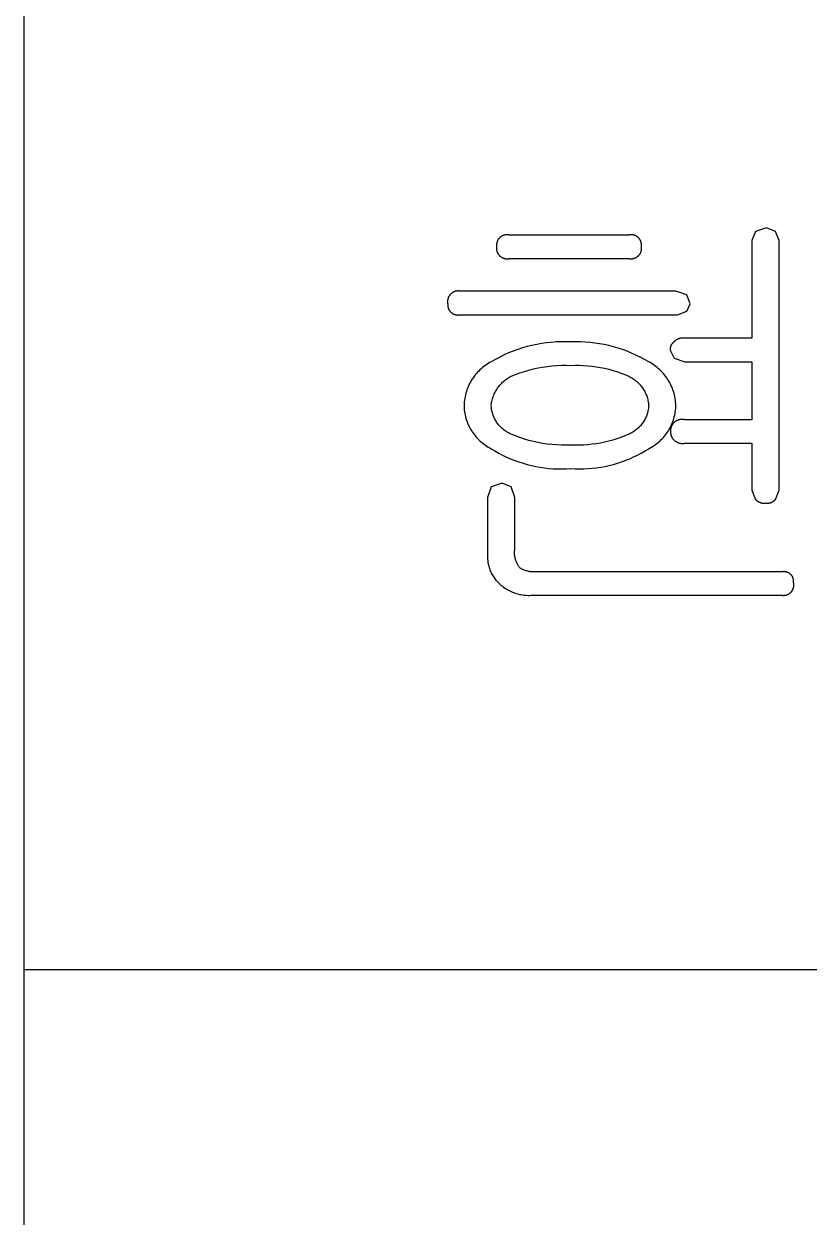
# Model space of a CAD drawing. Header units: millimetres. Extents: x 3033 to 5773, y 123 to 1487.
# Drawn here: x 5394.39 to 5416.75, y 192.02 to 226 of the extents above; entities that cross this region are included whole.
import ezdxf

# ---------------------------------------------------------------- set-up
doc = ezdxf.new("R2010")
doc.units = ezdxf.units.MM
doc.header["$MEASUREMENT"] = 0
doc.layers.add('____', color=5, linetype='Continuous')
doc.layers.add('TEX', color=70, linetype='Continuous')

msp = doc.modelspace()

# ---------------------------------------------------------------- linework, layer by layer
at = {"layer": '____'}
msp.add_line((5394.391, 386.563), (5394.391, 124.063), dxfattribs=at)
at = {"layer": 'TEX'}
for p, q in [((5415.531, 220.191), (5415.222, 220.088)), ((5415.789, 220.088), (5415.531, 220.191)), ((5407.885, 219.841), (5407.881, 219.832)), ((5407.89, 219.85), (5407.885, 219.841)), ((5407.896, 219.859), (5407.89, 219.85)), ((5407.901, 219.867), (5407.896, 219.859)), ((5407.907, 219.875), (5407.901, 219.867)), ((5407.913, 219.883), (5407.907, 219.875)), ((5407.92, 219.891), (5407.913, 219.883)), ((5407.926, 219.899), (5407.92, 219.891)), ((5407.933, 219.906), (5407.926, 219.899)), ((5407.94, 219.913), (5407.933, 219.906)), ((5407.948, 219.92), (5407.94, 219.913)), ((5407.955, 219.926), (5407.948, 219.92)), ((5407.963, 219.933), (5407.955, 219.926)), ((5407.971, 219.939), (5407.963, 219.933)), ((5407.98, 219.945), (5407.971, 219.939)), ((5407.988, 219.95), (5407.98, 219.945)), ((5407.997, 219.955), (5407.988, 219.95)), ((5408.006, 219.96), (5407.997, 219.955)), ((5408.015, 219.965), (5408.006, 219.96)), ((5408.024, 219.969), (5408.015, 219.965)), ((5408.033, 219.973), (5408.024, 219.969)), ((5408.043, 219.976), (5408.033, 219.973)), ((5408.052, 219.979), (5408.043, 219.976)), ((5408.062, 219.982), (5408.052, 219.979)), ((5408.072, 219.985), (5408.062, 219.982)), ((5408.082, 219.987), (5408.072, 219.985)), ((5408.092, 219.989), (5408.082, 219.987)), ((5408.102, 219.991), (5408.092, 219.989)), ((5408.112, 219.992), (5408.102, 219.991)), ((5408.122, 219.993), (5408.112, 219.992)), ((5408.132, 219.993), (5408.122, 219.993)), ((5408.142, 219.993), (5408.132, 219.993)), ((5408.152, 219.993), (5408.142, 219.993)), ((5408.162, 219.993), (5408.152, 219.993)), ((5408.172, 219.992), (5408.162, 219.993)), ((5408.182, 219.991), (5408.172, 219.992)), ((5408.192, 219.989), (5408.182, 219.991)), ((5408.202, 219.987), (5408.192, 219.989)), ((5408.212, 219.985), (5408.202, 219.987)), ((5411.614, 219.985), (5408.212, 219.985)), ((5411.624, 219.987), (5411.614, 219.985)), ((5411.634, 219.989), (5411.624, 219.987)), ((5411.644, 219.991), (5411.634, 219.989)), ((5411.654, 219.992), (5411.644, 219.991)), ((5411.664, 219.993), (5411.654, 219.992)), ((5411.674, 219.993), (5411.664, 219.993)), ((5411.684, 219.993), (5411.674, 219.993)), ((5411.694, 219.993), (5411.684, 219.993)), ((5411.704, 219.993), (5411.694, 219.993)), ((5411.714, 219.992), (5411.704, 219.993)), ((5411.724, 219.991), (5411.714, 219.992)), ((5411.734, 219.989), (5411.724, 219.991)), ((5411.744, 219.987), (5411.734, 219.989)), ((5411.754, 219.985), (5411.744, 219.987)), ((5411.764, 219.982), (5411.754, 219.985)), ((5411.773, 219.979), (5411.764, 219.982)), ((5411.783, 219.976), (5411.773, 219.979)), ((5411.792, 219.973), (5411.783, 219.976)), ((5411.802, 219.969), (5411.792, 219.973)), ((5411.811, 219.965), (5411.802, 219.969)), ((5411.82, 219.96), (5411.811, 219.965)), ((5411.829, 219.955), (5411.82, 219.96)), ((5411.837, 219.95), (5411.829, 219.955)), ((5411.846, 219.945), (5411.837, 219.95)), ((5411.854, 219.939), (5411.846, 219.945)), ((5411.862, 219.933), (5411.854, 219.939)), ((5411.87, 219.926), (5411.862, 219.933)), ((5411.878, 219.92), (5411.87, 219.926)), ((5411.885, 219.913), (5411.878, 219.92)), ((5411.892, 219.906), (5411.885, 219.913)), ((5411.899, 219.899), (5411.892, 219.906)), ((5411.906, 219.891), (5411.899, 219.899)), ((5411.912, 219.883), (5411.906, 219.891)), ((5411.919, 219.875), (5411.912, 219.883)), ((5411.924, 219.867), (5411.919, 219.875)), ((5411.93, 219.859), (5411.924, 219.867)), ((5411.935, 219.85), (5411.93, 219.859)), ((5411.94, 219.841), (5411.935, 219.85)), ((5411.945, 219.832), (5411.94, 219.841)), ((5415.222, 220.088), (5415.119, 219.83)), ((5415.892, 219.83), (5415.789, 220.088)), ((5407.846, 219.644), (5407.845, 219.634)), ((5407.845, 219.634), (5407.845, 219.623)), ((5407.845, 219.623), (5407.845, 219.612)), ((5407.845, 219.612), (5407.845, 219.602)), ((5407.845, 219.602), (5407.846, 219.591)), ((5407.847, 219.655), (5407.846, 219.644)), ((5407.846, 219.591), (5407.847, 219.581)), ((5407.849, 219.665), (5407.847, 219.655)), ((5407.847, 219.581), (5407.848, 219.57)), ((5407.848, 219.57), (5407.85, 219.56)), ((5407.851, 219.676), (5407.849, 219.665)), ((5407.851, 219.726), (5407.85, 219.716)), ((5407.85, 219.716), (5407.85, 219.706)), ((5407.85, 219.706), (5407.85, 219.696)), ((5407.85, 219.696), (5407.85, 219.686)), ((5407.85, 219.686), (5407.851, 219.676)), ((5407.85, 219.56), (5407.852, 219.55)), ((5407.852, 219.736), (5407.851, 219.726)), ((5407.853, 219.746), (5407.852, 219.736)), ((5407.852, 219.55), (5407.854, 219.539)), ((5407.855, 219.756), (5407.853, 219.746)), ((5407.854, 219.539), (5407.857, 219.529)), ((5407.857, 219.766), (5407.855, 219.756)), ((5407.859, 219.776), (5407.857, 219.766)), ((5407.857, 219.529), (5407.86, 219.519)), ((5407.862, 219.785), (5407.859, 219.776)), ((5407.86, 219.519), (5407.864, 219.509)), ((5407.865, 219.795), (5407.862, 219.785)), ((5407.864, 219.509), (5407.868, 219.499)), ((5407.868, 219.805), (5407.865, 219.795)), ((5407.872, 219.814), (5407.868, 219.805)), ((5407.876, 219.823), (5407.872, 219.814)), ((5407.881, 219.832), (5407.876, 219.823)), ((5411.949, 219.823), (5411.945, 219.832)), ((5411.953, 219.814), (5411.949, 219.823)), ((5411.957, 219.805), (5411.953, 219.814)), ((5411.961, 219.795), (5411.957, 219.805)), ((5411.958, 219.499), (5411.962, 219.509)), ((5411.964, 219.785), (5411.961, 219.795)), ((5411.962, 219.509), (5411.965, 219.519)), ((5411.966, 219.776), (5411.964, 219.785)), ((5411.965, 219.519), (5411.968, 219.529)), ((5411.969, 219.766), (5411.966, 219.776)), ((5411.968, 219.529), (5411.971, 219.539)), ((5411.971, 219.756), (5411.969, 219.766)), ((5411.972, 219.746), (5411.971, 219.756)), ((5411.971, 219.539), (5411.974, 219.55)), ((5411.974, 219.736), (5411.972, 219.746)), ((5411.975, 219.726), (5411.974, 219.736)), ((5411.974, 219.55), (5411.976, 219.56)), ((5411.975, 219.716), (5411.975, 219.726)), ((5411.976, 219.706), (5411.975, 219.716)), ((5411.975, 219.686), (5411.976, 219.696)), ((5411.975, 219.676), (5411.975, 219.686)), ((5411.977, 219.665), (5411.975, 219.676)), ((5411.976, 219.696), (5411.976, 219.706)), ((5411.976, 219.56), (5411.977, 219.57)), ((5411.978, 219.655), (5411.977, 219.665)), ((5411.977, 219.57), (5411.979, 219.581)), ((5411.979, 219.644), (5411.978, 219.655)), ((5411.98, 219.634), (5411.979, 219.644)), ((5411.979, 219.581), (5411.98, 219.591)), ((5411.981, 219.623), (5411.98, 219.634)), ((5411.98, 219.602), (5411.981, 219.612)), ((5411.98, 219.591), (5411.98, 219.602)), ((5411.981, 219.612), (5411.981, 219.623)), ((5415.119, 219.83), (5415.119, 217.047)), ((5415.892, 212.717), (5415.892, 219.83)), ((5407.868, 219.499), (5407.872, 219.489)), ((5407.872, 219.489), (5407.876, 219.48)), ((5407.876, 219.48), (5407.881, 219.47)), ((5407.881, 219.47), (5407.886, 219.461)), ((5407.886, 219.461), (5407.892, 219.452)), ((5407.892, 219.452), (5407.898, 219.443)), ((5407.898, 219.443), (5407.904, 219.435)), ((5407.904, 219.435), (5407.91, 219.426)), ((5407.91, 219.426), (5407.917, 219.418)), ((5407.917, 219.418), (5407.924, 219.41)), ((5407.924, 219.41), (5407.931, 219.402)), ((5407.931, 219.402), (5407.938, 219.395)), ((5407.938, 219.395), (5407.946, 219.388)), ((5407.946, 219.388), (5407.954, 219.381)), ((5407.954, 219.381), (5407.962, 219.374)), ((5407.962, 219.374), (5407.971, 219.368)), ((5407.971, 219.368), (5407.979, 219.361)), ((5407.979, 219.361), (5407.988, 219.356)), ((5407.988, 219.356), (5407.997, 219.35)), ((5407.997, 219.35), (5408.007, 219.345)), ((5408.007, 219.345), (5408.016, 219.34)), ((5408.016, 219.34), (5408.026, 219.336)), ((5408.026, 219.336), (5408.035, 219.332)), ((5408.035, 219.332), (5408.045, 219.328)), ((5408.045, 219.328), (5408.055, 219.324)), ((5408.055, 219.324), (5408.065, 219.321)), ((5408.065, 219.321), (5408.075, 219.318)), ((5408.075, 219.318), (5408.086, 219.316)), ((5408.086, 219.316), (5408.096, 219.314)), ((5408.096, 219.314), (5408.107, 219.312)), ((5408.107, 219.312), (5408.117, 219.311)), ((5408.117, 219.311), (5408.128, 219.31)), ((5408.128, 219.31), (5408.138, 219.309)), ((5408.138, 219.309), (5408.149, 219.309)), ((5408.149, 219.309), (5408.159, 219.309)), ((5408.159, 219.309), (5408.17, 219.309)), ((5408.17, 219.309), (5408.18, 219.31)), ((5408.18, 219.31), (5408.191, 219.311)), ((5408.191, 219.311), (5408.201, 219.313)), ((5408.201, 219.313), (5408.212, 219.315)), ((5408.212, 219.315), (5411.614, 219.315)), ((5411.614, 219.315), (5411.624, 219.313)), ((5411.624, 219.313), (5411.635, 219.311)), ((5411.635, 219.311), (5411.645, 219.31)), ((5411.645, 219.31), (5411.656, 219.309)), ((5411.656, 219.309), (5411.666, 219.309)), ((5411.666, 219.309), (5411.677, 219.309)), ((5411.677, 219.309), (5411.687, 219.309)), ((5411.687, 219.309), (5411.698, 219.31)), ((5411.698, 219.31), (5411.709, 219.311)), ((5411.709, 219.311), (5411.719, 219.312)), ((5411.719, 219.312), (5411.729, 219.314)), ((5411.729, 219.314), (5411.74, 219.316)), ((5411.74, 219.316), (5411.75, 219.318)), ((5411.75, 219.318), (5411.76, 219.321)), ((5411.76, 219.321), (5411.77, 219.324)), ((5411.77, 219.324), (5411.78, 219.328)), ((5411.78, 219.328), (5411.79, 219.332)), ((5411.79, 219.332), (5411.8, 219.336)), ((5411.8, 219.336), (5411.81, 219.34)), ((5411.81, 219.34), (5411.819, 219.345)), ((5411.819, 219.345), (5411.828, 219.35)), ((5411.828, 219.35), (5411.837, 219.356)), ((5411.837, 219.356), (5411.846, 219.361)), ((5411.846, 219.361), (5411.855, 219.368)), ((5411.855, 219.368), (5411.863, 219.374)), ((5411.863, 219.374), (5411.871, 219.381)), ((5411.871, 219.381), (5411.879, 219.388)), ((5411.879, 219.388), (5411.887, 219.395)), ((5411.887, 219.395), (5411.895, 219.402)), ((5411.895, 219.402), (5411.902, 219.41)), ((5411.902, 219.41), (5411.909, 219.418)), ((5411.909, 219.418), (5411.915, 219.426)), ((5411.915, 219.426), (5411.922, 219.435)), ((5411.922, 219.435), (5411.928, 219.443)), ((5411.928, 219.443), (5411.934, 219.452)), ((5411.934, 219.452), (5411.939, 219.461)), ((5411.939, 219.461), (5411.944, 219.47)), ((5411.944, 219.47), (5411.949, 219.48)), ((5411.949, 219.48), (5411.954, 219.489)), ((5411.954, 219.489), (5411.958, 219.499)), ((5406.46, 218.152), (5406.458, 218.142)), ((5406.463, 218.162), (5406.46, 218.152)), ((5406.466, 218.173), (5406.463, 218.162)), ((5406.469, 218.183), (5406.466, 218.173)), ((5406.472, 218.193), (5406.469, 218.183)), ((5406.476, 218.203), (5406.472, 218.193)), ((5406.48, 218.212), (5406.476, 218.203)), ((5406.485, 218.222), (5406.48, 218.212)), ((5406.49, 218.231), (5406.485, 218.222)), ((5406.495, 218.24), (5406.49, 218.231)), ((5406.5, 218.249), (5406.495, 218.24)), ((5406.506, 218.258), (5406.5, 218.249)), ((5406.512, 218.267), (5406.506, 218.258)), ((5406.518, 218.275), (5406.512, 218.267)), ((5406.525, 218.284), (5406.518, 218.275)), ((5406.532, 218.292), (5406.525, 218.284)), ((5406.539, 218.299), (5406.532, 218.292)), ((5406.547, 218.307), (5406.539, 218.299)), ((5406.554, 218.314), (5406.547, 218.307)), ((5406.562, 218.321), (5406.554, 218.314)), ((5406.571, 218.328), (5406.562, 218.321)), ((5406.579, 218.334), (5406.571, 218.328)), ((5406.588, 218.34), (5406.579, 218.334)), ((5406.597, 218.346), (5406.588, 218.34)), ((5406.606, 218.351), (5406.597, 218.346)), ((5406.615, 218.357), (5406.606, 218.351)), ((5406.624, 218.361), (5406.615, 218.357)), ((5406.634, 218.366), (5406.624, 218.361)), ((5406.644, 218.37), (5406.634, 218.366)), ((5406.653, 218.374), (5406.644, 218.37)), ((5406.663, 218.377), (5406.653, 218.374)), ((5406.674, 218.381), (5406.663, 218.377)), ((5406.684, 218.383), (5406.674, 218.381)), ((5406.694, 218.386), (5406.684, 218.383)), ((5406.704, 218.388), (5406.694, 218.386)), ((5406.715, 218.39), (5406.704, 218.388)), ((5406.725, 218.391), (5406.715, 218.39)), ((5406.736, 218.392), (5406.725, 218.391)), ((5406.746, 218.393), (5406.736, 218.392)), ((5406.757, 218.393), (5406.746, 218.393)), ((5406.768, 218.393), (5406.757, 218.393)), ((5406.778, 218.392), (5406.768, 218.393)), ((5406.789, 218.392), (5406.778, 218.392)), ((5406.799, 218.39), (5406.789, 218.392)), ((5406.81, 218.389), (5406.799, 218.39)), ((5406.82, 218.387), (5406.81, 218.389)), ((5412.954, 218.387), (5406.82, 218.387)), ((5413.263, 218.284), (5412.954, 218.387)), ((5413.366, 218.026), (5413.263, 218.284)), ((5406.454, 218.11), (5406.453, 218.1)), ((5406.453, 218.1), (5406.453, 218.089)), ((5406.453, 218.089), (5406.453, 218.079)), ((5406.453, 218.079), (5406.454, 218.068)), ((5406.455, 218.121), (5406.454, 218.11)), ((5406.454, 218.068), (5406.455, 218.057)), ((5406.456, 218.131), (5406.455, 218.121)), ((5406.455, 218.057), (5406.456, 218.047)), ((5406.458, 218.142), (5406.456, 218.131)), ((5406.456, 218.047), (5406.457, 218.036)), ((5406.457, 218.036), (5406.459, 218.026)), ((5406.459, 218.026), (5406.458, 218.016)), ((5406.458, 218.016), (5406.458, 218.006)), ((5406.458, 218.006), (5406.458, 217.996)), ((5406.458, 217.996), (5406.458, 217.986)), ((5406.458, 217.986), (5406.459, 217.976)), ((5406.459, 217.976), (5406.46, 217.966)), ((5406.46, 217.966), (5406.461, 217.956)), ((5406.461, 217.956), (5406.463, 217.946)), ((5406.463, 217.946), (5406.465, 217.936)), ((5406.465, 217.936), (5406.468, 217.926)), ((5406.468, 217.926), (5406.47, 217.916)), ((5406.47, 217.916), (5406.473, 217.907)), ((5406.473, 217.907), (5406.477, 217.897)), ((5406.477, 217.897), (5406.48, 217.888)), ((5406.48, 217.888), (5406.484, 217.878)), ((5406.484, 217.878), (5406.489, 217.869)), ((5406.489, 217.869), (5406.494, 217.86)), ((5406.494, 217.86), (5406.499, 217.852)), ((5406.499, 217.852), (5406.504, 217.843)), ((5406.504, 217.843), (5406.509, 217.835)), ((5406.509, 217.835), (5406.515, 217.826)), ((5406.515, 217.826), (5406.521, 217.818)), ((5406.521, 217.818), (5406.528, 217.811)), ((5406.528, 217.811), (5406.534, 217.803)), ((5406.534, 217.803), (5406.541, 217.796)), ((5413.006, 217.717), (5413.263, 217.82)), ((5413.263, 217.82), (5413.366, 218.026)), ((5406.541, 217.796), (5406.549, 217.789)), ((5406.549, 217.789), (5406.556, 217.782)), ((5406.556, 217.782), (5406.564, 217.775)), ((5406.564, 217.775), (5406.572, 217.769)), ((5406.572, 217.769), (5406.58, 217.763)), ((5406.58, 217.763), (5406.588, 217.757)), ((5406.588, 217.757), (5406.597, 217.752)), ((5406.597, 217.752), (5406.605, 217.746)), ((5406.605, 217.746), (5406.614, 217.742)), ((5406.614, 217.742), (5406.623, 217.737)), ((5406.623, 217.737), (5406.632, 217.733)), ((5406.632, 217.733), (5406.642, 217.729)), ((5406.642, 217.729), (5406.651, 217.725)), ((5406.651, 217.725), (5406.661, 217.722)), ((5406.661, 217.722), (5406.67, 217.719)), ((5406.67, 217.719), (5406.68, 217.717)), ((5406.68, 217.717), (5406.69, 217.714)), ((5406.69, 217.714), (5406.7, 217.712)), ((5406.7, 217.712), (5406.71, 217.711)), ((5406.71, 217.711), (5406.72, 217.71)), ((5406.72, 217.71), (5406.73, 217.709)), ((5406.73, 217.709), (5406.74, 217.708)), ((5406.74, 217.708), (5406.75, 217.708)), ((5406.75, 217.708), (5406.76, 217.708)), ((5406.76, 217.708), (5406.77, 217.709)), ((5406.77, 217.709), (5406.78, 217.71)), ((5406.78, 217.71), (5406.79, 217.711)), ((5406.79, 217.711), (5406.8, 217.713)), ((5406.8, 217.713), (5406.81, 217.715)), ((5406.81, 217.715), (5406.82, 217.717)), ((5406.82, 217.717), (5413.006, 217.717)), ((5408.721, 216.808), (5408.587, 216.77)), ((5408.857, 216.842), (5408.721, 216.808)), ((5408.993, 216.871), (5408.857, 216.842)), ((5409.13, 216.896), (5408.993, 216.871)), ((5409.268, 216.915), (5409.13, 216.896)), ((5409.407, 216.93), (5409.268, 216.915)), ((5409.546, 216.941), (5409.407, 216.93)), ((5409.685, 216.947), (5409.546, 216.941)), ((5409.825, 216.947), (5409.685, 216.947)), ((5409.964, 216.944), (5409.825, 216.947)), ((5410.101, 216.946), (5409.964, 216.944)), ((5410.237, 216.945), (5410.101, 216.946)), ((5410.374, 216.938), (5410.237, 216.945)), ((5410.51, 216.927), (5410.374, 216.938)), ((5410.645, 216.911), (5410.51, 216.927)), ((5410.78, 216.891), (5410.645, 216.911)), ((5410.914, 216.866), (5410.78, 216.891)), ((5411.047, 216.837), (5410.914, 216.866)), ((5411.18, 216.803), (5411.047, 216.837)), ((5411.311, 216.765), (5411.18, 216.803)), ((5412.798, 216.786), (5412.796, 216.778)), ((5412.8, 216.795), (5412.798, 216.786)), ((5412.802, 216.803), (5412.8, 216.795)), ((5412.804, 216.811), (5412.802, 216.803)), ((5412.807, 216.819), (5412.804, 216.811)), ((5412.809, 216.827), (5412.807, 216.819)), ((5412.813, 216.835), (5412.809, 216.827)), ((5412.816, 216.842), (5412.813, 216.835)), ((5412.82, 216.85), (5412.816, 216.842)), ((5412.824, 216.857), (5412.82, 216.85)), ((5412.828, 216.865), (5412.824, 216.857)), ((5412.832, 216.872), (5412.828, 216.865)), ((5412.837, 216.879), (5412.832, 216.872)), ((5412.842, 216.886), (5412.837, 216.879)), ((5412.847, 216.892), (5412.842, 216.886)), ((5412.852, 216.899), (5412.847, 216.892)), ((5412.858, 216.905), (5412.852, 216.899)), ((5412.864, 216.911), (5412.858, 216.905)), ((5412.87, 216.917), (5412.864, 216.911)), ((5412.876, 216.923), (5412.87, 216.917)), ((5412.882, 216.928), (5412.876, 216.923)), ((5412.889, 216.934), (5412.882, 216.928)), ((5412.896, 216.939), (5412.889, 216.934)), ((5412.902, 216.944), (5412.896, 216.939)), ((5412.909, 216.951), (5412.902, 216.944)), ((5412.916, 216.959), (5412.909, 216.951)), ((5412.924, 216.966), (5412.916, 216.959)), ((5412.932, 216.973), (5412.924, 216.966)), ((5412.939, 216.979), (5412.932, 216.973)), ((5412.947, 216.986), (5412.939, 216.979)), ((5412.956, 216.992), (5412.947, 216.986)), ((5412.964, 216.998), (5412.956, 216.992)), ((5412.973, 217.003), (5412.964, 216.998)), ((5412.982, 217.009), (5412.973, 217.003)), ((5412.991, 217.013), (5412.982, 217.009)), ((5413, 217.018), (5412.991, 217.013)), ((5413.009, 217.022), (5413, 217.018)), ((5413.019, 217.026), (5413.009, 217.022)), ((5413.028, 217.03), (5413.019, 217.026)), ((5413.038, 217.033), (5413.028, 217.03)), ((5413.048, 217.036), (5413.038, 217.033)), ((5413.058, 217.039), (5413.048, 217.036)), ((5413.068, 217.041), (5413.058, 217.039)), ((5413.078, 217.043), (5413.068, 217.041)), ((5413.088, 217.045), (5413.078, 217.043)), ((5413.099, 217.046), (5413.088, 217.045)), ((5413.109, 217.047), (5413.099, 217.046)), ((5413.119, 217.048), (5413.109, 217.047)), ((5413.129, 217.048), (5413.119, 217.048)), ((5413.14, 217.048), (5413.129, 217.048)), ((5413.15, 217.047), (5413.14, 217.048)), ((5413.16, 217.047), (5413.15, 217.047)), ((5415.119, 217.047), (5413.16, 217.047)), ((5407.817, 216.446), (5407.696, 216.377)), ((5407.941, 216.51), (5407.817, 216.446)), ((5408.067, 216.571), (5407.941, 216.51)), ((5408.194, 216.627), (5408.067, 216.571)), ((5408.324, 216.679), (5408.194, 216.627)), ((5408.455, 216.727), (5408.324, 216.679)), ((5408.587, 216.77), (5408.455, 216.727)), ((5411.44, 216.722), (5411.311, 216.765)), ((5411.568, 216.675), (5411.44, 216.722)), ((5411.695, 216.624), (5411.568, 216.675)), ((5411.819, 216.568), (5411.695, 216.624)), ((5411.942, 216.508), (5411.819, 216.568)), ((5412.063, 216.445), (5411.942, 216.508)), ((5412.181, 216.377), (5412.063, 216.445)), ((5412.794, 216.753), (5412.793, 216.744)), ((5412.793, 216.744), (5412.793, 216.736)), ((5412.793, 216.736), (5412.794, 216.728)), ((5412.795, 216.77), (5412.794, 216.761)), ((5412.794, 216.761), (5412.794, 216.753)), ((5412.794, 216.728), (5412.794, 216.719)), ((5412.794, 216.719), (5412.795, 216.711)), ((5412.796, 216.778), (5412.795, 216.77)), ((5412.795, 216.711), (5412.796, 216.702)), ((5412.796, 216.702), (5412.798, 216.694)), ((5412.798, 216.694), (5412.799, 216.686)), ((5412.799, 216.686), (5412.902, 216.48)), ((5412.902, 216.48), (5413.212, 216.377)), ((5407.342, 216.113), (5407.308, 216.077)), ((5407.377, 216.147), (5407.342, 216.113)), ((5407.413, 216.18), (5407.377, 216.147)), ((5407.451, 216.212), (5407.413, 216.18)), ((5407.489, 216.243), (5407.451, 216.212)), ((5407.529, 216.273), (5407.489, 216.243)), ((5407.569, 216.301), (5407.529, 216.273)), ((5407.611, 216.327), (5407.569, 216.301)), ((5407.653, 216.353), (5407.611, 216.327)), ((5407.696, 216.377), (5407.653, 216.353)), ((5408.513, 216.061), (5408.641, 216.104)), ((5408.641, 216.104), (5408.769, 216.141)), ((5408.769, 216.141), (5408.899, 216.174)), ((5408.899, 216.174), (5409.03, 216.203)), ((5409.03, 216.203), (5409.162, 216.227)), ((5409.162, 216.227), (5409.295, 216.246)), ((5409.295, 216.246), (5409.428, 216.261)), ((5409.428, 216.261), (5409.562, 216.271)), ((5409.562, 216.271), (5409.696, 216.277)), ((5409.696, 216.277), (5409.83, 216.277)), ((5409.83, 216.277), (5409.964, 216.273)), ((5409.964, 216.273), (5410.085, 216.277)), ((5410.085, 216.277), (5410.206, 216.277)), ((5410.206, 216.277), (5410.327, 216.273)), ((5410.327, 216.273), (5410.448, 216.265)), ((5410.448, 216.265), (5410.568, 216.253)), ((5410.568, 216.253), (5410.688, 216.236)), ((5410.688, 216.236), (5410.807, 216.216)), ((5410.807, 216.216), (5410.926, 216.192)), ((5410.926, 216.192), (5411.043, 216.163)), ((5411.043, 216.163), (5411.16, 216.131)), ((5411.16, 216.131), (5411.276, 216.095)), ((5412.224, 216.353), (5412.181, 216.377)), ((5412.266, 216.327), (5412.224, 216.353)), ((5412.308, 216.301), (5412.266, 216.327)), ((5412.348, 216.273), (5412.308, 216.301)), ((5412.388, 216.243), (5412.348, 216.273)), ((5412.426, 216.212), (5412.388, 216.243)), ((5412.464, 216.18), (5412.426, 216.212)), ((5412.5, 216.147), (5412.464, 216.18)), ((5412.535, 216.113), (5412.5, 216.147)), ((5412.569, 216.077), (5412.535, 216.113)), ((5413.212, 216.377), (5415.119, 216.377)), ((5415.119, 216.377), (5415.119, 214.727)), ((5407.106, 215.798), (5407.083, 215.755)), ((5407.131, 215.841), (5407.106, 215.798)), ((5407.157, 215.882), (5407.131, 215.841)), ((5407.185, 215.923), (5407.157, 215.882)), ((5407.213, 215.963), (5407.185, 215.923)), ((5407.244, 216.002), (5407.213, 215.963)), ((5407.275, 216.04), (5407.244, 216.002)), ((5407.308, 216.077), (5407.275, 216.04)), ((5407.97, 215.739), (5407.996, 215.766)), ((5407.996, 215.766), (5408.022, 215.792)), ((5408.022, 215.792), (5408.049, 215.817)), ((5408.049, 215.817), (5408.078, 215.841)), ((5408.078, 215.841), (5408.107, 215.864)), ((5408.107, 215.864), (5408.137, 215.886)), ((5408.137, 215.886), (5408.167, 215.907)), ((5408.167, 215.907), (5408.199, 215.927)), ((5408.199, 215.927), (5408.231, 215.946)), ((5408.231, 215.946), (5408.263, 215.964)), ((5408.263, 215.964), (5408.387, 216.015)), ((5408.387, 216.015), (5408.513, 216.061)), ((5411.276, 216.095), (5411.39, 216.055)), ((5411.39, 216.055), (5411.503, 216.012)), ((5411.503, 216.012), (5411.614, 215.964)), ((5411.614, 215.964), (5411.644, 215.949)), ((5411.644, 215.949), (5411.674, 215.933)), ((5411.674, 215.933), (5411.703, 215.916)), ((5411.703, 215.916), (5411.732, 215.898)), ((5411.732, 215.898), (5411.76, 215.879)), ((5411.76, 215.879), (5411.787, 215.859)), ((5411.787, 215.859), (5411.814, 215.838)), ((5411.814, 215.838), (5411.84, 215.817)), ((5411.84, 215.817), (5411.865, 215.794)), ((5411.865, 215.794), (5411.889, 215.771)), ((5411.889, 215.771), (5411.913, 215.746)), ((5412.602, 216.04), (5412.569, 216.077)), ((5412.633, 216.002), (5412.602, 216.04)), ((5412.664, 215.963), (5412.633, 216.002)), ((5412.693, 215.923), (5412.664, 215.963)), ((5412.72, 215.882), (5412.693, 215.923)), ((5412.746, 215.841), (5412.72, 215.882)), ((5412.771, 215.798), (5412.746, 215.841)), ((5412.794, 215.755), (5412.771, 215.798)), ((5406.963, 215.432), (5406.952, 215.384)), ((5406.976, 215.48), (5406.963, 215.432)), ((5406.99, 215.527), (5406.976, 215.48)), ((5407.005, 215.574), (5406.99, 215.527)), ((5407.022, 215.62), (5407.005, 215.574)), ((5407.041, 215.665), (5407.022, 215.62)), ((5407.061, 215.71), (5407.041, 215.665)), ((5407.083, 215.755), (5407.061, 215.71)), ((5407.757, 215.392), (5407.771, 215.426)), ((5407.771, 215.426), (5407.786, 215.461)), ((5407.786, 215.461), (5407.802, 215.494)), ((5407.802, 215.494), (5407.819, 215.527)), ((5407.819, 215.527), (5407.837, 215.559)), ((5407.837, 215.559), (5407.857, 215.591)), ((5407.857, 215.591), (5407.877, 215.622)), ((5407.877, 215.622), (5407.899, 215.652)), ((5407.899, 215.652), (5407.922, 215.682)), ((5407.922, 215.682), (5407.945, 215.711)), ((5407.945, 215.711), (5407.97, 215.739)), ((5411.913, 215.746), (5411.935, 215.721)), ((5411.935, 215.721), (5411.957, 215.696)), ((5411.957, 215.696), (5411.978, 215.669)), ((5411.978, 215.669), (5411.998, 215.642)), ((5411.998, 215.642), (5412.018, 215.614)), ((5412.018, 215.614), (5412.036, 215.585)), ((5412.036, 215.585), (5412.053, 215.556)), ((5412.053, 215.556), (5412.069, 215.527)), ((5412.069, 215.527), (5412.084, 215.497)), ((5412.084, 215.497), (5412.099, 215.466)), ((5412.099, 215.466), (5412.112, 215.435)), ((5412.112, 215.435), (5412.124, 215.403)), ((5412.816, 215.71), (5412.794, 215.755)), ((5412.836, 215.665), (5412.816, 215.71)), ((5412.855, 215.62), (5412.836, 215.665)), ((5412.872, 215.574), (5412.855, 215.62)), ((5412.888, 215.527), (5412.872, 215.574)), ((5412.902, 215.48), (5412.888, 215.527)), ((5412.914, 215.432), (5412.902, 215.48)), ((5412.925, 215.384), (5412.914, 215.432)), ((5406.926, 215.189), (5406.923, 215.139)), ((5406.923, 215.139), (5406.924, 215.092)), ((5406.924, 215.092), (5406.927, 215.044)), ((5406.93, 215.238), (5406.926, 215.189)), ((5406.936, 215.287), (5406.93, 215.238)), ((5406.943, 215.335), (5406.936, 215.287)), ((5406.952, 215.384), (5406.943, 215.335)), ((5407.696, 215.139), (5407.701, 215.176)), ((5407.698, 215.108), (5407.696, 215.139)), ((5407.701, 215.076), (5407.698, 215.108)), ((5407.701, 215.176), (5407.707, 215.213)), ((5407.707, 215.213), (5407.715, 215.249)), ((5407.715, 215.249), (5407.724, 215.286)), ((5407.724, 215.286), (5407.734, 215.321)), ((5407.734, 215.321), (5407.745, 215.357)), ((5407.745, 215.357), (5407.757, 215.392)), ((5412.124, 215.403), (5412.135, 215.371)), ((5412.135, 215.371), (5412.145, 215.339)), ((5412.145, 215.339), (5412.154, 215.306)), ((5412.154, 215.306), (5412.161, 215.273)), ((5412.161, 215.273), (5412.168, 215.24)), ((5412.168, 215.24), (5412.173, 215.207)), ((5412.173, 215.207), (5412.178, 215.173)), ((5412.179, 215.108), (5412.176, 215.076)), ((5412.178, 215.173), (5412.181, 215.139)), ((5412.181, 215.139), (5412.179, 215.108)), ((5412.934, 215.335), (5412.925, 215.384)), ((5412.941, 215.287), (5412.934, 215.335)), ((5412.947, 215.238), (5412.941, 215.287)), ((5412.951, 215.189), (5412.947, 215.238)), ((5412.95, 215.044), (5412.953, 215.092)), ((5412.954, 215.139), (5412.951, 215.189)), ((5412.953, 215.092), (5412.954, 215.139)), ((5406.927, 215.044), (5406.932, 214.996)), ((5406.932, 214.996), (5406.938, 214.948)), ((5406.938, 214.948), (5406.946, 214.901)), ((5406.946, 214.901), (5406.955, 214.854)), ((5406.955, 214.854), (5406.966, 214.807)), ((5406.966, 214.807), (5406.979, 214.761)), ((5406.979, 214.761), (5406.993, 214.715)), ((5407.705, 215.044), (5407.701, 215.076)), ((5407.71, 215.012), (5407.705, 215.044)), ((5407.716, 214.981), (5407.71, 215.012)), ((5407.723, 214.95), (5407.716, 214.981)), ((5407.732, 214.919), (5407.723, 214.95)), ((5407.741, 214.888), (5407.732, 214.919)), ((5407.751, 214.858), (5407.741, 214.888)), ((5407.763, 214.828), (5407.751, 214.858)), ((5407.775, 214.799), (5407.763, 214.828)), ((5407.788, 214.769), (5407.775, 214.799)), ((5407.803, 214.741), (5407.788, 214.769)), ((5412.089, 214.769), (5412.074, 214.741)), ((5412.102, 214.799), (5412.089, 214.769)), ((5412.115, 214.828), (5412.102, 214.799)), ((5412.126, 214.858), (5412.115, 214.828)), ((5412.136, 214.888), (5412.126, 214.858)), ((5412.146, 214.919), (5412.136, 214.888)), ((5412.154, 214.95), (5412.146, 214.919)), ((5412.161, 214.981), (5412.154, 214.95)), ((5412.167, 215.012), (5412.161, 214.981)), ((5412.172, 215.044), (5412.167, 215.012)), ((5412.176, 215.076), (5412.172, 215.044)), ((5412.884, 214.715), (5412.898, 214.761)), ((5412.898, 214.761), (5412.911, 214.807)), ((5412.911, 214.807), (5412.922, 214.854)), ((5412.922, 214.854), (5412.931, 214.901)), ((5412.931, 214.901), (5412.939, 214.948)), ((5412.939, 214.948), (5412.945, 214.996)), ((5412.945, 214.996), (5412.95, 215.044)), ((5406.993, 214.715), (5407.009, 214.67)), ((5407.009, 214.67), (5407.026, 214.625)), ((5407.026, 214.625), (5407.045, 214.581)), ((5407.045, 214.581), (5407.066, 214.538)), ((5407.066, 214.538), (5407.088, 214.495)), ((5407.088, 214.495), (5407.111, 214.453)), ((5407.111, 214.453), (5407.136, 214.412)), ((5407.136, 214.412), (5407.162, 214.372)), ((5407.818, 214.713), (5407.803, 214.741)), ((5407.834, 214.685), (5407.818, 214.713)), ((5407.852, 214.658), (5407.834, 214.685)), ((5407.87, 214.632), (5407.852, 214.658)), ((5407.889, 214.606), (5407.87, 214.632)), ((5407.909, 214.581), (5407.889, 214.606)), ((5407.929, 214.557), (5407.909, 214.581)), ((5407.951, 214.533), (5407.929, 214.557)), ((5407.973, 214.51), (5407.951, 214.533)), ((5407.996, 214.488), (5407.973, 214.51)), ((5408.02, 214.467), (5407.996, 214.488)), ((5408.045, 214.446), (5408.02, 214.467)), ((5408.07, 214.427), (5408.045, 214.446)), ((5408.096, 214.408), (5408.07, 214.427)), ((5408.122, 214.39), (5408.096, 214.408)), ((5411.781, 214.408), (5411.755, 214.39)), ((5411.807, 214.427), (5411.781, 214.408)), ((5411.832, 214.446), (5411.807, 214.427)), ((5411.857, 214.467), (5411.832, 214.446)), ((5411.881, 214.488), (5411.857, 214.467)), ((5411.904, 214.51), (5411.881, 214.488)), ((5411.926, 214.533), (5411.904, 214.51)), ((5411.948, 214.557), (5411.926, 214.533)), ((5411.969, 214.581), (5411.948, 214.557)), ((5411.988, 214.606), (5411.969, 214.581)), ((5412.007, 214.632), (5411.988, 214.606)), ((5412.026, 214.658), (5412.007, 214.632)), ((5412.043, 214.685), (5412.026, 214.658)), ((5412.059, 214.713), (5412.043, 214.685)), ((5412.074, 214.741), (5412.059, 214.713)), ((5412.715, 214.372), (5412.742, 214.412)), ((5412.742, 214.412), (5412.766, 214.453)), ((5412.766, 214.453), (5412.79, 214.495)), ((5412.79, 214.495), (5412.811, 214.538)), ((5412.799, 214.406), (5412.798, 214.394)), ((5412.8, 214.429), (5412.799, 214.418)), ((5412.799, 214.418), (5412.799, 214.406)), ((5412.801, 214.441), (5412.8, 214.429)), ((5412.803, 214.452), (5412.801, 214.441)), ((5412.805, 214.464), (5412.803, 214.452)), ((5412.807, 214.475), (5412.805, 214.464)), ((5412.81, 214.486), (5412.807, 214.475)), ((5412.813, 214.497), (5412.81, 214.486)), ((5412.811, 214.538), (5412.832, 214.581)), ((5412.816, 214.508), (5412.813, 214.497)), ((5412.82, 214.519), (5412.816, 214.508)), ((5412.824, 214.53), (5412.82, 214.519)), ((5412.829, 214.54), (5412.824, 214.53)), ((5412.834, 214.551), (5412.829, 214.54)), ((5412.832, 214.581), (5412.851, 214.625)), ((5412.839, 214.561), (5412.834, 214.551)), ((5412.845, 214.571), (5412.839, 214.561)), ((5412.851, 214.581), (5412.845, 214.571)), ((5412.851, 214.625), (5412.868, 214.67)), ((5412.857, 214.591), (5412.851, 214.581)), ((5412.864, 214.6), (5412.857, 214.591)), ((5412.871, 214.609), (5412.864, 214.6)), ((5412.868, 214.67), (5412.884, 214.715)), ((5412.878, 214.618), (5412.871, 214.609)), ((5412.886, 214.627), (5412.878, 214.618)), ((5412.894, 214.635), (5412.886, 214.627)), ((5412.902, 214.643), (5412.894, 214.635)), ((5412.911, 214.651), (5412.902, 214.643)), ((5412.919, 214.659), (5412.911, 214.651)), ((5412.928, 214.666), (5412.919, 214.659)), ((5412.937, 214.673), (5412.928, 214.666)), ((5412.947, 214.679), (5412.937, 214.673)), ((5412.957, 214.686), (5412.947, 214.679)), ((5412.967, 214.692), (5412.957, 214.686)), ((5412.977, 214.697), (5412.967, 214.692)), ((5412.987, 214.703), (5412.977, 214.697)), ((5412.997, 214.707), (5412.987, 214.703)), ((5413.008, 214.712), (5412.997, 214.707)), ((5413.019, 214.716), (5413.008, 214.712)), ((5413.03, 214.72), (5413.019, 214.716)), ((5413.041, 214.723), (5413.03, 214.72)), ((5413.052, 214.726), (5413.041, 214.723)), ((5413.063, 214.729), (5413.052, 214.726)), ((5413.074, 214.731), (5413.063, 214.729)), ((5413.086, 214.733), (5413.074, 214.731)), ((5413.097, 214.734), (5413.086, 214.733)), ((5413.109, 214.735), (5413.097, 214.734)), ((5413.12, 214.736), (5413.109, 214.735)), ((5413.132, 214.736), (5413.12, 214.736)), ((5413.143, 214.736), (5413.132, 214.736)), ((5413.155, 214.736), (5413.143, 214.736)), ((5413.166, 214.735), (5413.155, 214.736)), ((5413.178, 214.733), (5413.166, 214.735)), ((5413.189, 214.732), (5413.178, 214.733)), ((5413.201, 214.73), (5413.189, 214.732)), ((5413.212, 214.727), (5413.201, 214.73)), ((5415.119, 214.727), (5413.212, 214.727)), ((5407.162, 214.372), (5407.189, 214.333)), ((5407.189, 214.333), (5407.218, 214.294)), ((5407.218, 214.294), (5407.248, 214.257)), ((5407.248, 214.257), (5407.279, 214.221)), ((5407.279, 214.221), (5407.312, 214.185)), ((5407.312, 214.185), (5407.346, 214.151)), ((5407.346, 214.151), (5407.381, 214.118)), ((5407.381, 214.118), (5407.417, 214.087)), ((5407.417, 214.087), (5407.454, 214.056)), ((5408.15, 214.373), (5408.122, 214.39)), ((5408.177, 214.357), (5408.15, 214.373)), ((5408.205, 214.342), (5408.177, 214.357)), ((5408.234, 214.328), (5408.205, 214.342)), ((5408.263, 214.315), (5408.234, 214.328)), ((5408.387, 214.264), (5408.263, 214.315)), ((5408.513, 214.217), (5408.387, 214.264)), ((5408.641, 214.175), (5408.513, 214.217)), ((5408.769, 214.138), (5408.641, 214.175)), ((5408.899, 214.105), (5408.769, 214.138)), ((5409.03, 214.076), (5408.899, 214.105)), ((5409.162, 214.052), (5409.03, 214.076)), ((5410.926, 214.087), (5410.807, 214.063)), ((5411.043, 214.116), (5410.926, 214.087)), ((5411.16, 214.148), (5411.043, 214.116)), ((5411.276, 214.184), (5411.16, 214.148)), ((5411.39, 214.224), (5411.276, 214.184)), ((5411.503, 214.267), (5411.39, 214.224)), ((5411.614, 214.315), (5411.503, 214.267)), ((5411.643, 214.328), (5411.614, 214.315)), ((5411.672, 214.342), (5411.643, 214.328)), ((5411.7, 214.357), (5411.672, 214.342)), ((5411.728, 214.373), (5411.7, 214.357)), ((5411.755, 214.39), (5411.728, 214.373)), ((5412.423, 214.056), (5412.46, 214.087)), ((5412.46, 214.087), (5412.496, 214.118)), ((5412.496, 214.118), (5412.531, 214.151)), ((5412.531, 214.151), (5412.565, 214.185)), ((5412.565, 214.185), (5412.598, 214.221)), ((5412.598, 214.221), (5412.629, 214.257)), ((5412.629, 214.257), (5412.659, 214.294)), ((5412.659, 214.294), (5412.688, 214.333)), ((5412.688, 214.333), (5412.715, 214.372)), ((5412.798, 214.394), (5412.799, 214.382)), ((5412.799, 214.382), (5412.799, 214.37)), ((5412.799, 214.37), (5412.8, 214.358)), ((5412.8, 214.358), (5412.802, 214.346)), ((5412.802, 214.346), (5412.804, 214.334)), ((5412.804, 214.334), (5412.806, 214.323)), ((5412.806, 214.323), (5412.808, 214.311)), ((5412.808, 214.311), (5412.812, 214.299)), ((5412.812, 214.299), (5412.815, 214.288)), ((5412.815, 214.288), (5412.819, 214.277)), ((5412.819, 214.277), (5412.823, 214.265)), ((5412.823, 214.265), (5412.828, 214.254)), ((5412.828, 214.254), (5412.833, 214.243)), ((5412.833, 214.243), (5412.838, 214.233)), ((5412.838, 214.233), (5412.844, 214.222)), ((5412.844, 214.222), (5412.85, 214.212)), ((5412.85, 214.212), (5412.857, 214.202)), ((5412.857, 214.202), (5412.863, 214.192)), ((5412.863, 214.192), (5412.871, 214.183)), ((5412.871, 214.183), (5412.878, 214.173)), ((5412.878, 214.173), (5412.886, 214.164)), ((5412.886, 214.164), (5412.894, 214.155)), ((5412.894, 214.155), (5412.902, 214.147)), ((5412.902, 214.147), (5412.911, 214.139)), ((5412.911, 214.139), (5412.92, 214.131)), ((5412.92, 214.131), (5412.93, 214.123)), ((5412.93, 214.123), (5412.939, 214.116)), ((5412.939, 214.116), (5412.949, 214.109)), ((5412.949, 214.109), (5412.959, 214.103)), ((5412.959, 214.103), (5412.969, 214.096)), ((5412.969, 214.096), (5412.98, 214.09)), ((5412.98, 214.09), (5412.99, 214.085)), ((5412.99, 214.085), (5413.001, 214.08)), ((5413.001, 214.08), (5413.012, 214.075)), ((5413.012, 214.075), (5413.023, 214.071)), ((5413.023, 214.071), (5413.034, 214.067)), ((5413.034, 214.067), (5413.046, 214.063)), ((5407.454, 214.056), (5407.492, 214.027)), ((5407.492, 214.027), (5407.531, 214)), ((5407.531, 214), (5407.571, 213.973)), ((5407.571, 213.973), (5407.612, 213.948)), ((5407.612, 213.948), (5407.654, 213.925)), ((5407.654, 213.925), (5407.696, 213.902)), ((5407.696, 213.902), (5407.803, 213.837)), ((5407.803, 213.837), (5407.912, 213.775)), ((5407.912, 213.775), (5408.023, 213.717)), ((5409.295, 214.033), (5409.162, 214.052)), ((5409.428, 214.018), (5409.295, 214.033)), ((5409.562, 214.008), (5409.428, 214.018)), ((5409.696, 214.002), (5409.562, 214.008)), ((5409.83, 214.002), (5409.696, 214.002)), ((5409.964, 214.005), (5409.83, 214.002)), ((5410.085, 214.002), (5409.964, 214.005)), ((5410.206, 214.002), (5410.085, 214.002)), ((5410.327, 214.006), (5410.206, 214.002)), ((5410.448, 214.014), (5410.327, 214.006)), ((5410.568, 214.026), (5410.448, 214.014)), ((5410.688, 214.043), (5410.568, 214.026)), ((5410.807, 214.063), (5410.688, 214.043)), ((5411.862, 213.72), (5411.97, 213.777)), ((5411.97, 213.777), (5412.077, 213.838)), ((5412.077, 213.838), (5412.181, 213.902)), ((5412.181, 213.902), (5412.223, 213.925)), ((5412.223, 213.925), (5412.265, 213.948)), ((5412.265, 213.948), (5412.306, 213.973)), ((5412.306, 213.973), (5412.346, 214)), ((5412.346, 214), (5412.385, 214.027)), ((5412.385, 214.027), (5412.423, 214.056)), ((5413.046, 214.063), (5413.057, 214.06)), ((5413.057, 214.06), (5413.069, 214.058)), ((5413.069, 214.058), (5413.081, 214.055)), ((5413.081, 214.055), (5413.093, 214.053)), ((5413.093, 214.053), (5413.105, 214.052)), ((5413.105, 214.052), (5413.117, 214.051)), ((5413.117, 214.051), (5413.128, 214.05)), ((5413.128, 214.05), (5413.14, 214.05)), ((5413.14, 214.05), (5413.152, 214.05)), ((5413.152, 214.05), (5413.164, 214.051)), ((5413.164, 214.051), (5413.176, 214.052)), ((5413.176, 214.052), (5413.188, 214.053)), ((5413.188, 214.053), (5413.2, 214.055)), ((5413.2, 214.055), (5413.212, 214.057)), ((5413.212, 214.057), (5415.119, 214.057)), ((5415.119, 214.057), (5415.119, 212.717)), ((5408.023, 213.717), (5408.136, 213.663)), ((5408.136, 213.663), (5408.25, 213.613)), ((5408.25, 213.613), (5408.367, 213.566)), ((5408.367, 213.566), (5408.484, 213.524)), ((5408.484, 213.524), (5408.603, 213.485)), ((5408.603, 213.485), (5408.724, 213.451)), ((5408.724, 213.451), (5408.845, 213.421)), ((5408.845, 213.421), (5408.968, 213.394)), ((5408.968, 213.394), (5409.091, 213.372)), ((5410.819, 213.377), (5410.939, 213.399)), ((5410.939, 213.399), (5411.059, 213.425)), ((5411.059, 213.425), (5411.178, 213.456)), ((5411.178, 213.456), (5411.295, 213.49)), ((5411.295, 213.49), (5411.411, 213.528)), ((5411.411, 213.528), (5411.526, 213.571)), ((5411.526, 213.571), (5411.64, 213.617)), ((5411.64, 213.617), (5411.752, 213.666)), ((5411.752, 213.666), (5411.862, 213.72)), ((5409.091, 213.372), (5409.215, 213.354)), ((5409.215, 213.354), (5409.339, 213.341)), ((5409.339, 213.341), (5409.464, 213.331)), ((5409.464, 213.331), (5409.589, 213.326)), ((5409.589, 213.326), (5409.714, 213.325)), ((5409.714, 213.325), (5409.839, 213.328)), ((5409.839, 213.328), (5409.964, 213.335)), ((5409.964, 213.335), (5410.087, 213.329)), ((5410.087, 213.329), (5410.209, 213.327)), ((5410.209, 213.327), (5410.332, 213.328)), ((5410.332, 213.328), (5410.454, 213.334)), ((5410.454, 213.334), (5410.576, 213.344)), ((5410.576, 213.344), (5410.698, 213.359)), ((5410.698, 213.359), (5410.819, 213.377)), ((5407.696, 212.82), (5407.593, 212.511)), ((5408.006, 212.923), (5407.696, 212.82)), ((5408.263, 212.82), (5408.006, 212.923)), ((5408.366, 212.511), (5408.263, 212.82)), ((5415.119, 212.717), (5415.222, 212.459)), ((5415.789, 212.459), (5415.892, 212.717)), ((5407.593, 212.511), (5407.593, 210.861)), ((5408.366, 211.016), (5408.366, 212.511)), ((5415.222, 212.459), (5415.23, 212.451)), ((5415.23, 212.451), (5415.238, 212.443)), ((5415.238, 212.443), (5415.246, 212.435)), ((5415.246, 212.435), (5415.255, 212.428)), ((5415.255, 212.428), (5415.264, 212.42)), ((5415.264, 212.42), (5415.273, 212.414)), ((5415.273, 212.414), (5415.282, 212.407)), ((5415.282, 212.407), (5415.291, 212.401)), ((5415.291, 212.401), (5415.301, 212.395)), ((5415.301, 212.395), (5415.311, 212.389)), ((5415.311, 212.389), (5415.321, 212.384)), ((5415.321, 212.384), (5415.331, 212.379)), ((5415.331, 212.379), (5415.342, 212.375)), ((5415.342, 212.375), (5415.352, 212.371)), ((5415.352, 212.371), (5415.363, 212.367)), ((5415.363, 212.367), (5415.374, 212.363)), ((5415.646, 212.364), (5415.655, 212.367)), ((5415.655, 212.367), (5415.665, 212.37)), ((5415.665, 212.37), (5415.674, 212.374)), ((5415.674, 212.374), (5415.683, 212.378)), ((5415.683, 212.378), (5415.691, 212.382)), ((5415.691, 212.382), (5415.7, 212.386)), ((5415.7, 212.386), (5415.709, 212.391)), ((5415.709, 212.391), (5415.717, 212.396)), ((5415.717, 212.396), (5415.725, 212.401)), ((5415.725, 212.401), (5415.733, 212.406)), ((5415.733, 212.406), (5415.741, 212.412)), ((5415.741, 212.412), (5415.748, 212.418)), ((5415.748, 212.418), (5415.756, 212.424)), ((5415.756, 212.424), (5415.763, 212.431)), ((5415.763, 212.431), (5415.77, 212.437)), ((5415.77, 212.437), (5415.776, 212.444)), ((5415.776, 212.444), (5415.783, 212.452)), ((5415.783, 212.452), (5415.789, 212.459)), ((5415.374, 212.363), (5415.385, 212.36)), ((5415.385, 212.36), (5415.396, 212.358)), ((5415.396, 212.358), (5415.407, 212.355)), ((5415.407, 212.355), (5415.418, 212.354)), ((5415.418, 212.354), (5415.43, 212.352)), ((5415.43, 212.352), (5415.441, 212.351)), ((5415.441, 212.351), (5415.452, 212.35)), ((5415.452, 212.35), (5415.464, 212.35)), ((5415.464, 212.35), (5415.475, 212.35)), ((5415.475, 212.35), (5415.486, 212.35)), ((5415.486, 212.35), (5415.498, 212.351)), ((5415.498, 212.351), (5415.509, 212.352)), ((5415.509, 212.352), (5415.52, 212.354)), ((5415.52, 212.354), (5415.531, 212.356)), ((5415.531, 212.356), (5415.541, 212.355)), ((5415.541, 212.355), (5415.551, 212.354)), ((5415.551, 212.354), (5415.56, 212.354)), ((5415.56, 212.354), (5415.57, 212.354)), ((5415.57, 212.354), (5415.58, 212.354)), ((5415.58, 212.354), (5415.589, 212.354)), ((5415.589, 212.354), (5415.599, 212.355)), ((5415.599, 212.355), (5415.608, 212.356)), ((5415.608, 212.356), (5415.618, 212.358)), ((5415.618, 212.358), (5415.627, 212.36)), ((5415.627, 212.36), (5415.637, 212.362)), ((5415.637, 212.362), (5415.646, 212.364)), ((5408.364, 210.993), (5408.366, 211.016)), ((5407.593, 210.861), (5407.592, 210.827)), ((5407.592, 210.827), (5407.593, 210.792)), ((5407.593, 210.792), (5407.594, 210.758)), ((5407.594, 210.758), (5407.597, 210.723)), ((5407.597, 210.723), (5407.6, 210.689)), ((5407.6, 210.689), (5407.605, 210.655)), ((5408.362, 210.947), (5408.363, 210.97)), ((5408.362, 210.924), (5408.362, 210.947)), ((5408.363, 210.901), (5408.362, 210.924)), ((5408.363, 210.97), (5408.364, 210.993)), ((5408.365, 210.878), (5408.363, 210.901)), ((5408.367, 210.855), (5408.365, 210.878)), ((5408.37, 210.832), (5408.367, 210.855)), ((5408.374, 210.809), (5408.37, 210.832)), ((5408.379, 210.787), (5408.374, 210.809)), ((5408.385, 210.764), (5408.379, 210.787)), ((5408.391, 210.742), (5408.385, 210.764)), ((5408.398, 210.72), (5408.391, 210.742)), ((5408.406, 210.699), (5408.398, 210.72)), ((5408.414, 210.677), (5408.406, 210.699)), ((5408.423, 210.656), (5408.414, 210.677)), ((5407.605, 210.655), (5407.611, 210.621)), ((5407.611, 210.621), (5407.619, 210.587)), ((5407.619, 210.587), (5407.627, 210.554)), ((5407.627, 210.554), (5407.636, 210.52)), ((5407.636, 210.52), (5407.647, 210.487)), ((5407.647, 210.487), (5407.659, 210.455)), ((5407.659, 210.455), (5407.672, 210.423)), ((5407.672, 210.423), (5407.685, 210.391)), ((5407.685, 210.391), (5407.7, 210.36)), ((5407.7, 210.36), (5407.716, 210.33)), ((5407.716, 210.33), (5407.733, 210.299)), ((5408.433, 210.635), (5408.423, 210.656)), ((5408.444, 210.615), (5408.433, 210.635)), ((5408.455, 210.595), (5408.444, 210.615)), ((5408.467, 210.575), (5408.455, 210.595)), ((5408.479, 210.556), (5408.467, 210.575)), ((5408.493, 210.537), (5408.479, 210.556)), ((5408.507, 210.518), (5408.493, 210.537)), ((5408.521, 210.5), (5408.507, 210.518)), ((5408.543, 210.487), (5408.521, 210.5)), ((5408.565, 210.475), (5408.543, 210.487)), ((5408.588, 210.464), (5408.565, 210.475)), ((5408.611, 210.454), (5408.588, 210.464)), ((5408.635, 210.444), (5408.611, 210.454)), ((5408.659, 210.435), (5408.635, 210.444)), ((5408.683, 210.427), (5408.659, 210.435)), ((5408.707, 210.42), (5408.683, 210.427)), ((5408.732, 210.413), (5408.707, 210.42)), ((5408.757, 210.408), (5408.732, 210.413)), ((5408.782, 210.403), (5408.757, 210.408)), ((5408.807, 210.399), (5408.782, 210.403)), ((5408.832, 210.397), (5408.807, 210.399)), ((5408.858, 210.394), (5408.832, 210.397)), ((5408.883, 210.393), (5408.858, 210.394)), ((5408.909, 210.393), (5408.883, 210.393)), ((5408.934, 210.393), (5408.909, 210.393)), ((5408.96, 210.395), (5408.934, 210.393)), ((5408.985, 210.397), (5408.96, 210.395)), ((5415.995, 210.397), (5408.985, 210.397)), ((5416.005, 210.398), (5415.995, 210.397)), ((5416.014, 210.399), (5416.005, 210.398)), ((5416.023, 210.4), (5416.014, 210.399)), ((5416.033, 210.4), (5416.023, 210.4)), ((5416.042, 210.4), (5416.033, 210.4)), ((5416.051, 210.399), (5416.042, 210.4)), ((5416.061, 210.399), (5416.051, 210.399)), ((5416.07, 210.398), (5416.061, 210.399)), ((5416.079, 210.396), (5416.07, 210.398)), ((5416.089, 210.394), (5416.079, 210.396)), ((5416.098, 210.392), (5416.089, 210.394)), ((5416.107, 210.39), (5416.098, 210.392)), ((5416.116, 210.387), (5416.107, 210.39)), ((5416.125, 210.384), (5416.116, 210.387)), ((5416.134, 210.381), (5416.125, 210.384)), ((5416.142, 210.378), (5416.134, 210.381)), ((5416.151, 210.374), (5416.142, 210.378)), ((5416.159, 210.37), (5416.151, 210.374)), ((5416.168, 210.365), (5416.159, 210.37)), ((5416.176, 210.36), (5416.168, 210.365)), ((5416.184, 210.355), (5416.176, 210.36)), ((5416.191, 210.35), (5416.184, 210.355)), ((5416.199, 210.345), (5416.191, 210.35)), ((5416.206, 210.339), (5416.199, 210.345)), ((5416.214, 210.333), (5416.206, 210.339)), ((5416.22, 210.326), (5416.214, 210.333)), ((5407.733, 210.299), (5407.751, 210.27)), ((5407.751, 210.27), (5407.77, 210.241)), ((5407.77, 210.241), (5407.79, 210.213)), ((5407.79, 210.213), (5407.811, 210.185)), ((5407.811, 210.185), (5407.832, 210.159)), ((5407.832, 210.159), (5407.855, 210.133)), ((5407.855, 210.133), (5407.879, 210.107)), ((5407.879, 210.107), (5407.903, 210.083)), ((5407.903, 210.083), (5407.928, 210.059)), ((5407.928, 210.059), (5407.954, 210.036)), ((5407.954, 210.036), (5407.985, 210.009)), ((5407.985, 210.009), (5408.018, 209.983)), ((5416.227, 210.32), (5416.22, 210.326)), ((5416.234, 210.313), (5416.227, 210.32)), ((5416.24, 210.306), (5416.234, 210.313)), ((5416.246, 210.299), (5416.24, 210.306)), ((5416.252, 210.292), (5416.246, 210.299)), ((5416.257, 210.284), (5416.252, 210.292)), ((5416.263, 210.276), (5416.257, 210.284)), ((5416.268, 210.268), (5416.263, 210.276)), ((5416.272, 210.26), (5416.268, 210.268)), ((5416.277, 210.252), (5416.272, 210.26)), ((5416.281, 210.243), (5416.277, 210.252)), ((5416.285, 210.235), (5416.281, 210.243)), ((5416.288, 210.226), (5416.285, 210.235)), ((5416.292, 210.217), (5416.288, 210.226)), ((5416.295, 210.209), (5416.292, 210.217)), ((5416.297, 210.2), (5416.295, 210.209)), ((5416.3, 210.19), (5416.297, 210.2)), ((5416.302, 210.181), (5416.3, 210.19)), ((5416.303, 210.172), (5416.302, 210.181)), ((5416.305, 210.163), (5416.303, 210.172)), ((5416.306, 210.153), (5416.305, 210.163)), ((5416.305, 210.088), (5416.306, 210.097)), ((5416.307, 210.078), (5416.305, 210.088)), ((5416.307, 210.144), (5416.306, 210.153)), ((5416.306, 210.097), (5416.307, 210.107)), ((5416.307, 210.135), (5416.307, 210.144)), ((5416.307, 210.125), (5416.307, 210.135)), ((5416.307, 210.116), (5416.307, 210.125)), ((5416.307, 210.107), (5416.307, 210.116)), ((5416.309, 210.068), (5416.307, 210.078)), ((5416.31, 210.058), (5416.309, 210.068)), ((5416.312, 210.048), (5416.31, 210.058)), ((5416.31, 209.978), (5416.312, 209.988)), ((5416.312, 210.038), (5416.312, 210.048)), ((5416.313, 210.028), (5416.312, 210.038)), ((5416.312, 209.998), (5416.313, 210.008)), ((5416.312, 209.988), (5416.312, 209.998)), ((5416.313, 210.018), (5416.313, 210.028)), ((5416.313, 210.008), (5416.313, 210.018)), ((5408.018, 209.983), (5408.051, 209.958)), ((5408.051, 209.958), (5408.085, 209.934)), ((5408.085, 209.934), (5408.119, 209.912)), ((5408.119, 209.912), (5408.155, 209.89)), ((5408.155, 209.89), (5408.191, 209.87)), ((5408.191, 209.87), (5408.228, 209.851)), ((5408.228, 209.851), (5408.265, 209.833)), ((5408.265, 209.833), (5408.303, 209.817)), ((5408.303, 209.817), (5408.342, 209.802)), ((5408.342, 209.802), (5408.381, 209.788)), ((5408.381, 209.788), (5408.421, 209.775)), ((5408.421, 209.775), (5408.46, 209.764)), ((5408.46, 209.764), (5408.501, 209.754)), ((5408.501, 209.754), (5408.541, 209.746)), ((5408.541, 209.746), (5408.582, 209.739)), ((5408.582, 209.739), (5408.623, 209.734)), ((5408.623, 209.734), (5408.665, 209.729)), ((5408.665, 209.729), (5408.706, 209.727)), ((5408.706, 209.727), (5408.747, 209.725)), ((5408.747, 209.725), (5408.789, 209.726)), ((5408.789, 209.726), (5408.83, 209.727)), ((5408.83, 209.727), (5415.995, 209.727)), ((5415.995, 209.727), (5416.005, 209.726)), ((5416.005, 209.726), (5416.015, 209.726)), ((5416.015, 209.726), (5416.026, 209.726)), ((5416.026, 209.726), (5416.036, 209.726)), ((5416.036, 209.726), (5416.046, 209.727)), ((5416.046, 209.727), (5416.056, 209.728)), ((5416.056, 209.728), (5416.066, 209.729)), ((5416.066, 209.729), (5416.076, 209.731)), ((5416.076, 209.731), (5416.086, 209.733)), ((5416.086, 209.733), (5416.095, 209.735)), ((5416.095, 209.735), (5416.105, 209.738)), ((5416.105, 209.738), (5416.115, 209.741)), ((5416.115, 209.741), (5416.124, 209.745)), ((5416.124, 209.745), (5416.134, 209.748)), ((5416.134, 209.748), (5416.143, 209.752)), ((5416.143, 209.752), (5416.152, 209.757)), ((5416.152, 209.757), (5416.161, 209.761)), ((5416.161, 209.761), (5416.17, 209.766)), ((5416.17, 209.766), (5416.178, 209.772)), ((5416.178, 209.772), (5416.187, 209.777)), ((5416.187, 209.777), (5416.195, 209.783)), ((5416.195, 209.783), (5416.203, 209.789)), ((5416.203, 209.789), (5416.211, 209.796)), ((5416.211, 209.796), (5416.218, 209.802)), ((5416.218, 209.802), (5416.226, 209.809)), ((5416.226, 209.809), (5416.233, 209.817)), ((5416.233, 209.817), (5416.24, 209.824)), ((5416.24, 209.824), (5416.246, 209.832)), ((5416.246, 209.832), (5416.252, 209.84)), ((5416.252, 209.84), (5416.259, 209.848)), ((5416.259, 209.848), (5416.264, 209.856)), ((5416.264, 209.856), (5416.27, 209.864)), ((5416.27, 209.864), (5416.275, 209.873)), ((5416.275, 209.873), (5416.28, 209.882)), ((5416.28, 209.882), (5416.284, 209.891)), ((5416.284, 209.891), (5416.288, 209.9)), ((5416.288, 209.9), (5416.292, 209.909)), ((5416.292, 209.909), (5416.296, 209.919)), ((5416.296, 209.919), (5416.299, 209.928)), ((5416.299, 209.928), (5416.302, 209.938)), ((5416.302, 209.938), (5416.305, 209.948)), ((5416.305, 209.948), (5416.307, 209.958)), ((5416.307, 209.958), (5416.309, 209.968)), ((5416.309, 209.968), (5416.31, 209.978)), ((5773.113, 199.063), (5394.391, 199.063))]:
    msp.add_line(p, q, dxfattribs=at)

doc.saveas('drawing.dxf')
